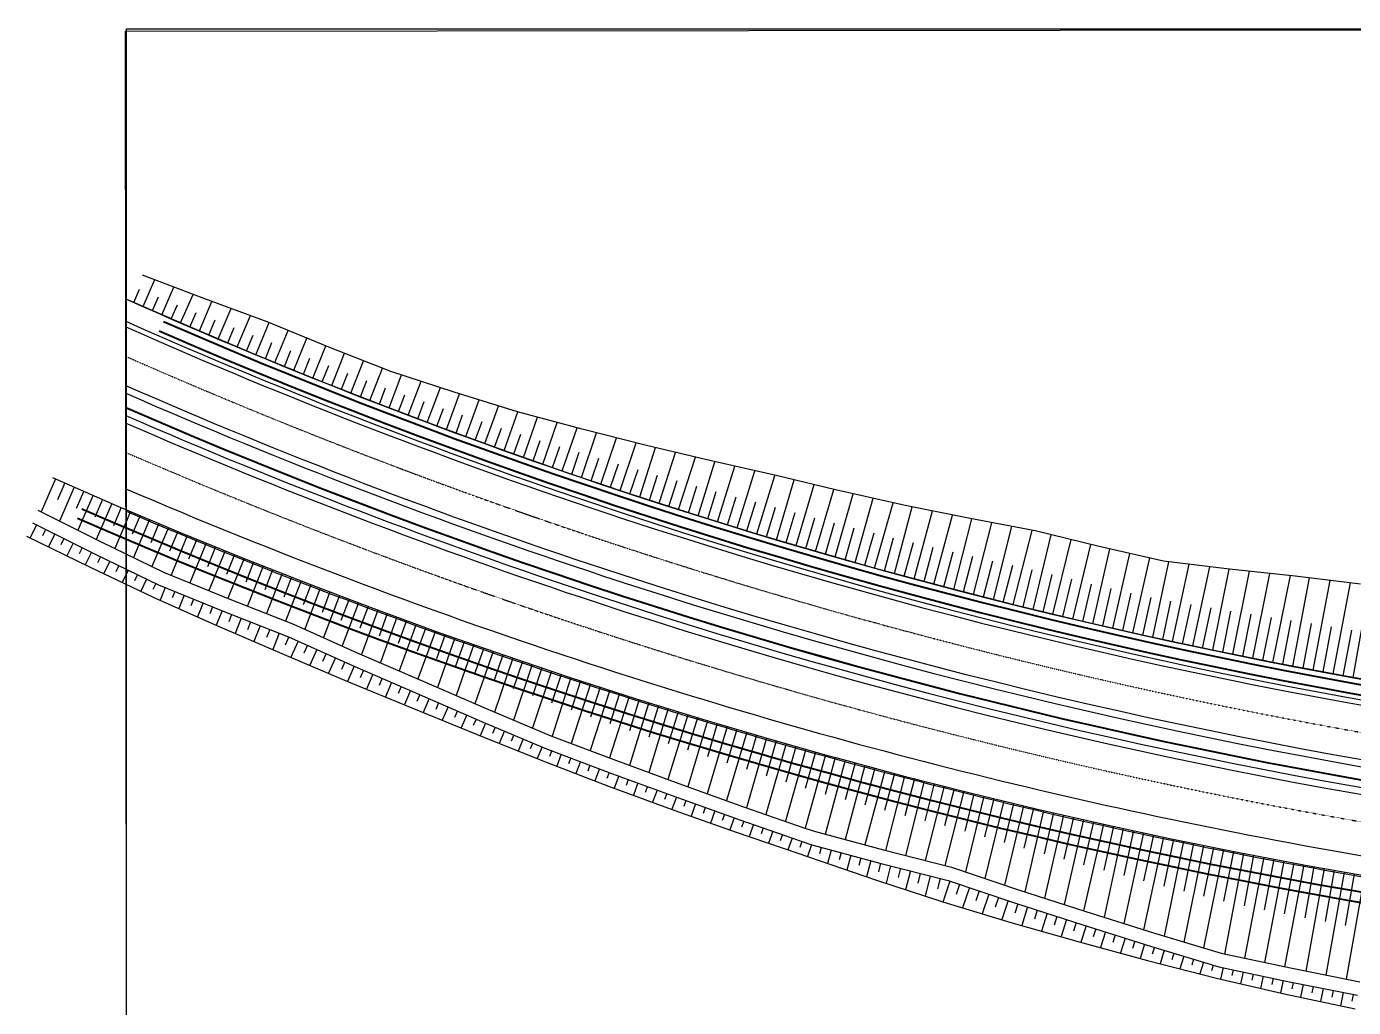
# Model space of a CAD drawing. Header units: millimetres. Extents: x 265754 to 14267433, y -6145605 to 2433772.
# Drawn here: x 6518687 to 6713220, y -690191 to -546410 of the extents above; entities that cross this region are included whole.
import ezdxf

# ---------------------------------------------------------------- set-up
doc = ezdxf.new("R2010")
doc.units = ezdxf.units.MM
doc.linetypes.add('15-15', pattern=[6, 1.5, -3, 1.5])
doc.layers.add('_Defpoints', color=8, linetype='Continuous', plot=False)
for name, color, linetype in [('Основное направление 30.05.Верх покрытия', 7, 'Continuous'), ('Основное направление 30.05.Ось трассы', 7, 'Continuous'), ('Основное направление 30.05.Проектные откосы', 84, 'Continuous'), ('Петля 1 ось справа.Верх покрытия', 7, 'Continuous')]:
    doc.layers.add(name, color=color, linetype=linetype)

# ---------------------------------------------------------------- blocks, each defined once
blk = doc.blocks.new('A$C4D861830')
at = {"layer": 'Основное направление 30.05.Проектные откосы'}
for p, q in [((6236350.12, 5216776.61, 17.33), (6236338.46, 5216769.36, 17.33)), ((6236350.91, 5216775.33, 17.33), (6236345.07, 5216771.8, 17.33)), ((6236351.68, 5216774.05, 17.33), (6236340.08, 5216767.03, 17.33)), ((6236352.46, 5216772.76, 17.33), (6236346.7, 5216769.28, 17.33)), ((6236353.24, 5216771.48, 17.33), (6236341.79, 5216764.56, 17.33)), ((6236354.79, 5216768.91, 17.33), (6236343.51, 5216762.09, 17.33)), ((6236354.01, 5216770.2, 17.33), (6236348.33, 5216766.76, 17.33)), ((6236355.56, 5216767.63, 17.33), (6236349.96, 5216764.24, 17.33)), ((6236356.33, 5216766.34, 17.33), (6236345.14, 5216759.76, 17.33)), ((6236357.09, 5216765.05, 17.33), (6236351.55, 5216761.79, 17.33)), ((6236357.85, 5216763.75, 17.33), (6236346.9, 5216757.32, 17.33)), ((6236359.37, 5216761.17, 17.33), (6236348.66, 5216754.87, 17.33)), ((6236358.61, 5216762.46, 17.33), (6236353.19, 5216759.28, 17.33)), ((6236360.13, 5216759.87, 17.33), (6236354.84, 5216756.76, 17.33)), ((6236360.89, 5216758.58, 17.33), (6236350.42, 5216752.43, 17.33)), ((6236361.64, 5216757.28, 17.33), (6236356.42, 5216754.3, 17.33)), ((6236362.38, 5216755.98, 17.33), (6236352.06, 5216750.09, 17.33)), ((6236363.87, 5216753.37, 17.33), (6236353.79, 5216747.62, 17.33)), ((6236363.12, 5216754.67, 17.33), (6236358.02, 5216751.76, 17.33)), ((6236364.61, 5216752.07, 17.33), (6236359.63, 5216749.23, 17.33)), ((6236365.35, 5216750.77, 17.33), (6236355.52, 5216745.15, 17.33)), ((6236366.09, 5216749.46, 17.33), (6236361.17, 5216746.73, 17.33)), ((6236366.82, 5216748.15, 17.33), (6236356.98, 5216742.69, 17.33)), ((6236368.27, 5216745.52, 17.33), (6236358.43, 5216740.07, 17.33)), ((6236367.55, 5216746.84, 17.33), (6236362.63, 5216744.11, 17.33)), ((6236369, 5216744.21, 17.33), (6236364.08, 5216741.48, 17.33)), ((6236369.73, 5216742.9, 17.33), (6236359.89, 5216737.45, 17.33)), ((6236370.46, 5216741.59, 17.33), (6236365.54, 5216738.86, 17.33)), ((6236371.17, 5216740.27, 17.33), (6236361.26, 5216734.94, 17.33)), ((6236372.59, 5216737.63, 17.33), (6236362.68, 5216732.3, 17.33)), ((6236371.88, 5216738.95, 17.33), (6236366.93, 5216736.28, 17.33)), ((6236373.3, 5216736.31, 17.33), (6236368.35, 5216733.64, 17.33)), ((6236374.01, 5216734.99, 17.33), (6236364.11, 5216729.65, 17.33)), ((6236374.72, 5216733.66, 17.33), (6236369.77, 5216731, 17.33)), ((6236375.43, 5216732.34, 17.33), (6236365.48, 5216727.15, 17.33)), ((6236376.82, 5216729.68, 17.33), (6236367.03, 5216724.57, 17.33)), ((6236376.12, 5216731.01, 17.33), (6236371.19, 5216728.44, 17.33)), ((6236377.51, 5216728.35, 17.33), (6236372.66, 5216725.82, 17.33)), ((6236378.21, 5216727.02, 17.33), (6236368.59, 5216722, 17.33)), ((6236378.9, 5216725.69, 17.33), (6236374.13, 5216723.2, 17.33)), ((6236379.59, 5216724.36, 17.33), (6236370.14, 5216719.43, 17.33)), ((6236380.28, 5216723.03, 17.33), (6236375.56, 5216720.64, 17.33)), ((6236380.95, 5216721.69, 17.33), (6236371.6, 5216716.95, 17.33)), ((6236381.63, 5216720.35, 17.33), (6236376.99, 5216718, 17.33)), ((6236382.31, 5216719.01, 17.33), (6236373.12, 5216714.36, 17.33)), ((6236383.66, 5216716.34, 17.33), (6236374.64, 5216711.77, 17.33)), ((6236382.99, 5216717.67, 17.33), (6236378.43, 5216715.37, 17.33)), ((6236384.34, 5216715, 17.33), (6236379.85, 5216712.76, 17.33)), ((6236385.01, 5216713.65, 17.33), (6236376.06, 5216709.28, 17.33)), ((6236385.66, 5216712.31, 17.33), (6236381.23, 5216710.14, 17.33)), ((6236386.32, 5216710.96, 17.33), (6236377.53, 5216706.66, 17.33)), ((6236387.64, 5216708.26, 17.33), (6236378.99, 5216704.03, 17.33)), ((6236386.98, 5216709.61, 17.33), (6236382.62, 5216707.48, 17.33)), ((6236388.3, 5216706.92, 17.33), (6236384.01, 5216704.82, 17.33)), ((6236388.96, 5216705.57, 17.33), (6236380.4, 5216701.5, 17.33)), ((6236389.6, 5216704.21, 17.33), (6236385.36, 5216702.2, 17.33)), ((6236390.24, 5216702.86, 17.33), (6236381.83, 5216698.86, 17.33)), ((6236390.89, 5216701.5, 17.33), (6236386.72, 5216699.52, 17.33)), ((6236391.53, 5216700.15, 17.33), (6236383.27, 5216696.22, 17.33)), ((6236392.17, 5216698.79, 17.33), (6236388.08, 5216696.85, 17.33)), ((6236392.81, 5216697.43, 17.33), (6236384.65, 5216693.68, 17.33)), ((6236394.07, 5216694.71, 17.33), (6236386.12, 5216691.05, 17.33)), ((6236393.44, 5216696.07, 17.33), (6236389.41, 5216694.22, 17.33)), ((6236394.7, 5216693.35, 17.33), (6236390.77, 5216691.54, 17.33)), ((6236395.32, 5216691.98, 17.33), (6236387.58, 5216688.42, 17.33)), ((6236395.95, 5216690.62, 17.33), (6236392.13, 5216688.86, 17.33)), ((6236396.58, 5216689.26, 17.33), (6236389.04, 5216685.79, 17.33)), ((6236397.19, 5216687.89, 17.33), (6236393.46, 5216686.23, 17.33)), ((6236397.8, 5216686.52, 17.33), (6236390.43, 5216683.24, 17.33)), ((6236398.41, 5216685.15, 17.33), (6236394.78, 5216683.53, 17.33)), ((6236399.02, 5216683.78, 17.33), (6236391.86, 5216680.59, 17.33)), ((6236400.24, 5216681.04, 17.33), (6236393.3, 5216677.95, 17.33)), ((6236399.63, 5216682.41, 17.33), (6236396.11, 5216680.84, 17.33)), ((6236400.85, 5216679.67, 17.33), (6236397.41, 5216678.19, 17.33)), ((6236401.44, 5216678.29, 17.33), (6236394.66, 5216675.37, 17.33)), ((6236402.63, 5216675.54, 17.33), (6236396.06, 5216672.71, 17.33)), ((6236402.04, 5216676.91, 17.33), (6236398.7, 5216675.48, 17.33)), ((6236403.22, 5216674.16, 17.33), (6236399.99, 5216672.77, 17.33)), ((6236403.82, 5216672.78, 17.33), (6236397.46, 5216670.05, 17.33)), ((6236404.41, 5216671.4, 17.33), (6236401.28, 5216670.06, 17.33)), ((6236404.99, 5216670.02, 17.33), (6236398.81, 5216667.45, 17.33)), ((6236406.14, 5216667.25, 17.33), (6236400.18, 5216664.77, 17.33)), ((6236405.57, 5216668.63, 17.33), (6236402.53, 5216667.37, 17.33)), ((6236406.72, 5216665.86, 17.33), (6236403.79, 5216664.65, 17.33)), ((6236407.29, 5216664.48, 17.33), (6236401.54, 5216662.09, 17.33)), ((6236408.45, 5216661.71, 17.33), (6236402.9, 5216659.41, 17.33)), ((6236407.87, 5216663.09, 17.33), (6236405.05, 5216661.92, 17.33)), ((6236409, 5216660.32, 17.33), (6236406.25, 5216659.21, 17.33)), ((6236409.56, 5216658.92, 17.33), (6236404.12, 5216656.74, 17.33)), ((6236410.12, 5216657.53, 17.33), (6236407.43, 5216656.45, 17.33)), ((6236410.68, 5216656.14, 17.33), (6236405.36, 5216654.01, 17.33)), ((6236411.24, 5216654.75, 17.33), (6236408.61, 5216653.69, 17.33)), ((6236411.8, 5216653.36, 17.33), (6236406.61, 5216651.28, 17.33)), ((6236412.35, 5216651.96, 17.33), (6236409.77, 5216650.96, 17.33)), ((6236412.89, 5216650.56, 17.33), (6236407.8, 5216648.6, 17.33)), ((6236413.43, 5216649.16, 17.33), (6236410.92, 5216648.19, 17.33)), ((6236413.97, 5216647.76, 17.33), (6236409.01, 5216645.85, 17.33)), ((6236414.51, 5216646.36, 17.33), (6236412.06, 5216645.42, 17.33)), ((6236415.05, 5216644.96, 17.33), (6236410.22, 5216643.1, 17.33)), ((6236416.12, 5216642.16, 17.33), (6236411.34, 5216640.38, 17.33)), ((6236415.59, 5216643.57, 17.33), (6236413.21, 5216642.64, 17.33)), ((6236416.64, 5216640.75, 17.33), (6236414.25, 5216639.86, 17.33)), ((6236417.16, 5216639.35, 17.33), (6236412.38, 5216637.57, 17.33)), ((6236418.21, 5216636.54, 17.33), (6236413.43, 5216634.76, 17.33)), ((6236417.68, 5216637.94, 17.33), (6236415.3, 5216637.05, 17.33)), ((6236418.73, 5216635.13, 17.33), (6236416.34, 5216634.24, 17.33)), ((6236419.25, 5216633.72, 17.33), (6236414.45, 5216632, 17.33)), ((6236419.75, 5216632.31, 17.33), (6236417.35, 5216631.45, 17.33)), ((6236420.26, 5216630.9, 17.33), (6236415.46, 5216629.18, 17.33)), ((6236420.77, 5216629.49, 17.33), (6236418.36, 5216628.63, 17.33)), ((6236421.27, 5216628.07, 17.33), (6236416.47, 5216626.36, 17.33)), ((6236421.78, 5216626.66, 17.33), (6236419.38, 5216625.8, 17.33)), ((6236422.28, 5216625.25, 17.33), (6236417.48, 5216623.53, 17.33)), ((6236422.77, 5216623.83, 17.33), (6236420.39, 5216623.01, 17.33)), ((6236423.26, 5216622.41, 17.33), (6236418.55, 5216620.8, 17.33)), ((6236423.75, 5216621, 17.33), (6236421.43, 5216620.2, 17.33)), ((6236424.24, 5216619.58, 17.33), (6236419.66, 5216618, 17.33)), ((6236425.21, 5216616.74, 17.33), (6236420.77, 5216615.21, 17.33)), ((6236424.73, 5216618.16, 17.33), (6236422.47, 5216617.38, 17.33)), ((6236425.7, 5216615.32, 17.33), (6236423.5, 5216614.59, 17.33)), ((6236426.17, 5216613.9, 17.33), (6236421.83, 5216612.47, 17.33)), ((6236427.11, 5216611.05, 17.33), (6236422.9, 5216609.66, 17.33)), ((6236426.64, 5216612.47, 17.33), (6236424.5, 5216611.77, 17.33)), ((6236427.58, 5216609.62, 17.33), (6236425.51, 5216608.94, 17.33)), ((6236428.05, 5216608.2, 17.33), (6236423.97, 5216606.85, 17.33)), ((6236428.52, 5216606.77, 17.33), (6236426.51, 5216606.11, 17.33))]:
    blk.add_line(p, q, dxfattribs=at)
at = {"layer": 'Основное направление 30.05.Проектные откосы', "linetype": 'Continuous', "flags": 128}
for points in [[(6236345.67, 5216783.75), (6236350.86, 5216775.41), (6236355.94, 5216767.01), (6236360.91, 5216758.55), (6236365.78, 5216750.02), (6236370.54, 5216741.43), (6236375.19, 5216732.79), (6236379.74, 5216724.09), (6236384.18, 5216715.33), (6236384.88, 5216713.92), (6236388.84, 5216705.8), (6236392.72, 5216697.65), (6236396.82, 5216688.73), (6236400.81, 5216679.76), (6236404.69, 5216670.74), (6236408.46, 5216661.67), (6236412.11, 5216652.56), (6236415.65, 5216643.4), (6236419.08, 5216634.2), (6236422.39, 5216624.96), (6236425.58, 5216615.67), (6236428.66, 5216606.35)], [(6236339.22, 5216768.28), (6236344.73, 5216760.33), (6236350.4, 5216752.46), (6236355.98, 5216744.5), (6236360.67, 5216736.04), (6236365.26, 5216727.52), (6236370.27, 5216719.21), (6236375.18, 5216710.84), (6236375.95, 5216709.49), (6236380.3, 5216701.69), (6236384.56, 5216693.83), (6236389.31, 5216685.32), (6236393.94, 5216676.75), (6236398.48, 5216668.11), (6236402.91, 5216659.4), (6236406.95, 5216650.53), (6236410.89, 5216641.59), (6236414.29, 5216632.45), (6236417.58, 5216623.27), (6236421.17, 5216614.19), (6236424.66, 5216605.06)]]:
    blk.add_lwpolyline(points, dxfattribs=at)
blk = doc.blocks.new('A$C571B1D46')
at = {"layer": 'Основное направление 30.05.Проектные откосы'}
for p, q in [((6236370.64, 5216797.19, 9.32), (6236383.73, 5216805.32, 9.32)), ((6236372.23, 5216794.64, 9.32), (6236385.26, 5216802.74, 9.32)), ((6236371.44, 5216795.91, 9.32), (6236377.96, 5216799.97, 9.32)), ((6236373.81, 5216792.09, 9.32), (6236386.78, 5216800.16, 9.32)), ((6236373.02, 5216793.37, 9.32), (6236379.52, 5216797.41, 9.32)), ((6236375.39, 5216789.54, 9.32), (6236388.4, 5216797.41, 9.32)), ((6236374.6, 5216790.82, 9.32), (6236381.08, 5216794.84, 9.32)), ((6236376.94, 5216786.97, 9.32), (6236389.9, 5216794.8, 9.32)), ((6236376.16, 5216788.25, 9.32), (6236382.66, 5216792.18, 9.32)), ((6236378.49, 5216784.4, 9.32), (6236391.39, 5216792.2, 9.32)), ((6236377.72, 5216785.69, 9.32), (6236384.18, 5216789.6, 9.32)), ((6236380.04, 5216781.84, 9.32), (6236392.89, 5216789.6, 9.32)), ((6236379.27, 5216783.12, 9.32), (6236385.7, 5216787.01, 9.32)), ((6236381.57, 5216779.25, 9.32), (6236394.28, 5216786.72, 9.32)), ((6236380.81, 5216780.55, 9.32), (6236387.23, 5216784.32, 9.32)), ((6236383.09, 5216776.67, 9.32), (6236395.56, 5216783.99, 9.32)), ((6236382.33, 5216777.96, 9.32), (6236388.62, 5216781.66, 9.32)), ((6236384.61, 5216774.08, 9.32), (6236396.83, 5216781.26, 9.32)), ((6236383.85, 5216775.37, 9.32), (6236390.02, 5216779, 9.32)), ((6236386.11, 5216771.48, 9.32), (6236398.17, 5216778.37, 9.32)), ((6236385.37, 5216772.79, 9.32), (6236391.42, 5216776.34, 9.32)), ((6236387.6, 5216768.88, 9.32), (6236399.41, 5216775.62, 9.32)), ((6236386.86, 5216770.18, 9.32), (6236392.82, 5216773.59, 9.32)), ((6236389.09, 5216766.27, 9.32), (6236400.65, 5216772.88, 9.32)), ((6236388.34, 5216767.58, 9.32), (6236394.19, 5216770.91, 9.32)), ((6236390.57, 5216763.67, 9.32), (6236401.96, 5216769.98, 9.32)), ((6236389.83, 5216764.97, 9.32), (6236395.55, 5216768.24, 9.32)), ((6236392.03, 5216761.04, 9.32), (6236403.18, 5216767.23, 9.32)), ((6236391.3, 5216762.35, 9.32), (6236396.94, 5216765.48, 9.32)), ((6236392.75, 5216759.73, 9.32), (6236398.28, 5216762.79, 9.32)), ((6236393.48, 5216758.42, 9.32), (6236404.41, 5216764.48, 9.32)), ((6236394.94, 5216755.8, 9.32), (6236405.64, 5216761.73, 9.32)), ((6236394.21, 5216757.11, 9.32), (6236399.62, 5216760.11, 9.32)), ((6236396.37, 5216753.16, 9.32), (6236406.9, 5216758.83, 9.32)), ((6236395.66, 5216754.48, 9.32), (6236400.98, 5216757.35, 9.32)), ((6236397.79, 5216750.52, 9.32), (6236408.09, 5216756.06, 9.32)), ((6236397.08, 5216751.84, 9.32), (6236402.29, 5216754.64, 9.32)), ((6236399.21, 5216747.88, 9.32), (6236409.28, 5216753.3, 9.32)), ((6236398.5, 5216749.2, 9.32), (6236403.59, 5216751.94, 9.32)), ((6236399.92, 5216746.56, 9.32), (6236404.9, 5216749.23, 9.32)), ((6236400.62, 5216745.23, 9.32), (6236410.6, 5216750.44, 9.32)), ((6236402.01, 5216742.57, 9.32), (6236411.98, 5216747.78, 9.32)), ((6236401.32, 5216743.9, 9.32), (6236406.3, 5216746.5, 9.32)), ((6236403.4, 5216739.91, 9.32), (6236413.37, 5216745.12, 9.32)), ((6236402.71, 5216741.24, 9.32), (6236407.69, 5216743.84, 9.32)), ((6236404.1, 5216738.58, 9.32), (6236409.08, 5216741.19, 9.32)), ((6236404.79, 5216737.25, 9.32), (6236414.76, 5216742.46, 9.32)), ((6236406.15, 5216734.58, 9.32), (6236416.18, 5216739.66, 9.32)), ((6236405.47, 5216735.91, 9.32), (6236410.49, 5216738.46, 9.32)), ((6236406.83, 5216733.24, 9.32), (6236411.84, 5216735.78, 9.32)), ((6236407.5, 5216731.9, 9.32), (6236417.54, 5216736.98, 9.32)), ((6236408.86, 5216729.22, 9.32), (6236418.9, 5216734.31, 9.32)), ((6236408.18, 5216730.56, 9.32), (6236413.2, 5216733.1, 9.32)), ((6236410.2, 5216726.54, 9.32), (6236420.19, 5216731.51, 9.32)), ((6236409.54, 5216727.89, 9.32), (6236414.57, 5216730.39, 9.32)), ((6236410.86, 5216725.2, 9.32), (6236415.83, 5216727.63, 9.32)), ((6236411.52, 5216723.85, 9.32), (6236421.38, 5216728.67, 9.32)), ((6236412.84, 5216721.15, 9.32), (6236422.55, 5216725.9, 9.32)), ((6236412.18, 5216722.5, 9.32), (6236417.07, 5216724.89, 9.32)), ((6236413.5, 5216719.81, 9.32), (6236418.31, 5216722.16, 9.32)), ((6236414.16, 5216718.46, 9.32), (6236423.71, 5216723.13, 9.32)), ((6236415.45, 5216715.75, 9.32), (6236424.89, 5216720.23, 9.32)), ((6236414.81, 5216717.1, 9.32), (6236419.56, 5216719.36, 9.32)), ((6236416.09, 5216714.39, 9.32), (6236420.77, 5216716.62, 9.32)), ((6236416.74, 5216713.04, 9.32), (6236426.02, 5216717.45, 9.32)), ((6236418.02, 5216710.33, 9.32), (6236427.14, 5216714.66, 9.32)), ((6236417.38, 5216711.68, 9.32), (6236421.98, 5216713.87, 9.32)), ((6236418.66, 5216708.97, 9.32), (6236423.2, 5216711.06, 9.32)), ((6236419.28, 5216707.61, 9.32), (6236428.31, 5216711.76, 9.32)), ((6236419.91, 5216706.25, 9.32), (6236424.39, 5216708.31, 9.32)), ((6236420.54, 5216704.88, 9.32), (6236429.42, 5216708.97, 9.32)), ((6236421.79, 5216702.16, 9.32), (6236430.54, 5216706.18, 9.32)), ((6236421.17, 5216703.52, 9.32), (6236425.57, 5216705.55, 9.32)), ((6236422.42, 5216700.79, 9.32), (6236426.76, 5216702.79, 9.32)), ((6236423.03, 5216699.43, 9.32), (6236431.68, 5216703.28, 9.32)), ((6236424.25, 5216696.69, 9.32), (6236432.76, 5216700.47, 9.32)), ((6236423.64, 5216698.06, 9.32), (6236427.93, 5216699.97, 9.32)), ((6236424.86, 5216695.32, 9.32), (6236429.08, 5216697.19, 9.32)), ((6236425.47, 5216693.95, 9.32), (6236433.84, 5216697.67, 9.32)), ((6236426.69, 5216691.2, 9.32), (6236434.92, 5216694.87, 9.32)), ((6236426.08, 5216692.57, 9.32), (6236430.23, 5216694.42, 9.32)), ((6236427.29, 5216689.83, 9.32), (6236431.37, 5216691.58, 9.32)), ((6236427.88, 5216688.45, 9.32), (6236435.95, 5216691.92, 9.32)), ((6236428.47, 5216687.07, 9.32), (6236432.46, 5216688.79, 9.32)), ((6236429.07, 5216685.69, 9.32), (6236436.94, 5216689.08, 9.32)), ((6236429.66, 5216684.32, 9.32), (6236433.54, 5216685.99, 9.32)), ((6236430.25, 5216682.94, 9.32), (6236437.92, 5216686.24, 9.32)), ((6236430.84, 5216681.56, 9.32), (6236434.64, 5216683.14, 9.32)), ((6236431.42, 5216680.17, 9.32), (6236438.92, 5216683.29, 9.32)), ((6236431.99, 5216678.79, 9.32), (6236435.69, 5216680.33, 9.32)), ((6236432.57, 5216677.4, 9.32), (6236439.87, 5216680.43, 9.32)), ((6236433.15, 5216676.02, 9.32), (6236436.74, 5216677.51, 9.32)), ((6236433.72, 5216674.63, 9.32), (6236440.82, 5216677.58, 9.32)), ((6236434.3, 5216673.25, 9.32), (6236437.79, 5216674.7, 9.32)), ((6236434.87, 5216671.86, 9.32), (6236441.79, 5216674.64, 9.32)), ((6236435.42, 5216670.47, 9.32), (6236438.85, 5216671.84, 9.32)), ((6236435.98, 5216669.08, 9.32), (6236442.75, 5216671.79, 9.32)), ((6236436.54, 5216667.68, 9.32), (6236439.88, 5216669.02, 9.32)), ((6236437.1, 5216666.29, 9.32), (6236443.7, 5216668.94, 9.32)), ((6236437.66, 5216664.9, 9.32), (6236440.92, 5216666.21, 9.32)), ((6236438.21, 5216663.51, 9.32), (6236444.66, 5216666.09, 9.32)), ((6236438.76, 5216662.11, 9.32), (6236441.96, 5216663.34, 9.32)), ((6236439.3, 5216660.71, 9.32), (6236445.61, 5216663.15, 9.32)), ((6236439.84, 5216659.31, 9.32), (6236442.96, 5216660.51, 9.32)), ((6236440.38, 5216657.91, 9.32), (6236446.52, 5216660.29, 9.32)), ((6236440.93, 5216656.51, 9.32), (6236443.95, 5216657.68, 9.32)), ((6236441.47, 5216655.11, 9.32), (6236447.44, 5216657.42, 9.32)), ((6236442.01, 5216653.71, 9.32), (6236444.95, 5216654.85, 9.32)), ((6236442.53, 5216652.31, 9.32), (6236448.44, 5216654.51, 9.32)), ((6236443.06, 5216650.9, 9.32), (6236446.01, 5216652, 9.32)), ((6236443.58, 5216649.5, 9.32), (6236449.48, 5216651.7, 9.32)), ((6236444.1, 5216648.09, 9.32), (6236447.06, 5216649.19, 9.32)), ((6236444.63, 5216646.69, 9.32), (6236450.53, 5216648.88, 9.32)), ((6236445.15, 5216645.28, 9.32), (6236448.1, 5216646.38, 9.32)), ((6236445.67, 5216643.88, 9.32), (6236451.6, 5216646, 9.32)), ((6236446.18, 5216642.46, 9.32), (6236449.14, 5216643.52, 9.32)), ((6236446.68, 5216641.05, 9.32), (6236452.61, 5216643.17, 9.32)), ((6236447.19, 5216639.64, 9.32), (6236450.15, 5216640.7, 9.32)), ((6236447.69, 5216638.23, 9.32), (6236453.63, 5216640.35, 9.32)), ((6236448.2, 5216636.81, 9.32), (6236451.17, 5216637.88, 9.32)), ((6236448.71, 5216635.4, 9.32), (6236454.64, 5216637.53, 9.32)), ((6236449.21, 5216633.99, 9.32), (6236452.18, 5216635.01, 9.32)), ((6236449.69, 5216632.57, 9.32), (6236455.56, 5216634.59, 9.32)), ((6236450.18, 5216631.15, 9.32), (6236453.08, 5216632.15, 9.32)), ((6236450.67, 5216629.73, 9.32), (6236456.39, 5216631.7, 9.32)), ((6236451.16, 5216628.31, 9.32), (6236453.98, 5216629.29, 9.32)), ((6236451.65, 5216626.9, 9.32), (6236457.22, 5216628.81, 9.32)), ((6236452.13, 5216625.48, 9.32), (6236454.89, 5216626.42, 9.32)), ((6236452.61, 5216624.06, 9.32), (6236458.06, 5216625.85, 9.32)), ((6236453.08, 5216622.63, 9.32), (6236455.77, 5216623.52, 9.32)), ((6236453.55, 5216621.21, 9.32), (6236458.86, 5216622.96, 9.32)), ((6236454.02, 5216619.78, 9.32), (6236456.64, 5216620.65, 9.32)), ((6236454.49, 5216618.36, 9.32), (6236459.65, 5216620.06, 9.32)), ((6236454.96, 5216616.93, 9.32), (6236457.51, 5216617.77, 9.32)), ((6236455.43, 5216615.51, 9.32), (6236460.45, 5216617.16, 9.32))]:
    blk.add_line(p, q, dxfattribs=at)
at = {"layer": 'Основное направление 30.05.Проектные откосы', "linetype": 'Continuous', "flags": 128}
for points in [[(6236460.58, 5216616.66), (6236457.87, 5216626.55), (6236455.03, 5216636.41), (6236451.58, 5216646.06), (6236448, 5216655.67), (6236444.87, 5216665.45), (6236441.61, 5216675.2), (6236438.36, 5216684.97), (6236434.98, 5216694.71), (6236431.28, 5216704.32), (6236427.45, 5216713.89), (6236423.89, 5216722.69), (6236420.22, 5216731.45), (6236419.57, 5216732.97), (6236414.91, 5216742.17), (6236410.14, 5216751.32), (6236406.04, 5216760.83), (6236401.82, 5216770.3), (6236397.54, 5216779.76), (6236393.13, 5216789.18), (6236387.96, 5216798.16), (6236382.68, 5216807.08)], [(6236455.59, 5216615.05), (6236452.4, 5216624.71), (6236449.09, 5216634.33), (6236445.66, 5216643.9), (6236442.11, 5216653.44), (6236438.45, 5216662.92), (6236434.66, 5216672.37), (6236430.76, 5216681.76), (6236426.74, 5216691.1), (6236422.6, 5216700.4), (6236418.35, 5216709.64), (6236414.34, 5216718.09), (6236410.23, 5216726.49), (6236409.5, 5216727.95), (6236404.91, 5216737.03), (6236400.2, 5216746.05), (6236395.38, 5216755), (6236390.44, 5216763.9), (6236385.4, 5216772.73), (6236380.25, 5216781.5), (6236374.98, 5216790.21), (6236369.61, 5216798.84)]]:
    blk.add_lwpolyline(points, dxfattribs=at)
blk = doc.blocks.new('A$C0D8013FD')
at = {"layer": 'Основное направление 30.05.Проектные откосы'}
for p, q in [((6236384.69, 5216807.61, 5.78), (6236385.57, 5216808.13, 5.78)), ((6236385.46, 5216806.32, 5.78), (6236387.19, 5216807.34, 5.78)), ((6236386.22, 5216805.03, 5.78), (6236387.08, 5216805.53, 5.78)), ((6236386.99, 5216803.74, 5.78), (6236388.68, 5216804.74, 5.78)), ((6236387.75, 5216802.45, 5.78), (6236388.59, 5216802.94, 5.78)), ((6236388.52, 5216801.16, 5.78), (6236390.17, 5216802.13, 5.78)), ((6236389.28, 5216799.87, 5.78), (6236390.1, 5216800.35, 5.78)), ((6236390.04, 5216798.57, 5.78), (6236391.66, 5216799.51, 5.78)), ((6236390.78, 5216797.27, 5.78), (6236391.59, 5216797.73, 5.78)), ((6236391.53, 5216795.97, 5.78), (6236393.12, 5216796.88, 5.78)), ((6236392.28, 5216794.67, 5.78), (6236393.06, 5216795.12, 5.78)), ((6236393.03, 5216793.37, 5.78), (6236394.58, 5216794.26, 5.78)), ((6236393.78, 5216792.07, 5.78), (6236394.54, 5216792.51, 5.78)), ((6236394.52, 5216790.77, 5.78), (6236396.03, 5216791.64, 5.78)), ((6236395.21, 5216789.44, 5.78), (6236396.01, 5216789.81, 5.78)), ((6236395.84, 5216788.08, 5.78), (6236397.49, 5216788.85, 5.78)), ((6236396.48, 5216786.72, 5.78), (6236397.33, 5216787.12, 5.78)), ((6236397.12, 5216785.36, 5.78), (6236398.87, 5216786.18, 5.78)), ((6236397.75, 5216784, 5.78), (6236398.66, 5216784.43, 5.78)), ((6236398.39, 5216782.64, 5.78), (6236400.25, 5216783.52, 5.78)), ((6236399.02, 5216781.28, 5.78), (6236399.98, 5216781.73, 5.78)), ((6236399.65, 5216779.92, 5.78), (6236401.63, 5216780.82, 5.78)), ((6236400.27, 5216778.55, 5.78), (6236401.28, 5216779.01, 5.78)), ((6236400.89, 5216777.19, 5.78), (6236402.97, 5216778.13, 5.78)), ((6236401.5, 5216775.82, 5.78), (6236402.57, 5216776.31, 5.78)), ((6236402.12, 5216774.45, 5.78), (6236404.32, 5216775.45, 5.78)), ((6236402.74, 5216773.09, 5.78), (6236403.87, 5216773.6, 5.78)), ((6236403.36, 5216771.72, 5.78), (6236405.66, 5216772.76, 5.78)), ((6236403.97, 5216770.35, 5.78), (6236405.15, 5216770.88, 5.78)), ((6236404.58, 5216768.98, 5.78), (6236406.99, 5216770.05, 5.78)), ((6236405.19, 5216767.61, 5.78), (6236406.42, 5216768.16, 5.78)), ((6236405.81, 5216766.24, 5.78), (6236408.3, 5216767.36, 5.78)), ((6236406.42, 5216764.87, 5.78), (6236407.69, 5216765.44, 5.78)), ((6236407.03, 5216763.5, 5.78), (6236409.62, 5216764.66, 5.78)), ((6236407.64, 5216762.13, 5.78), (6236408.96, 5216762.72, 5.78)), ((6236408.24, 5216760.76, 5.78), (6236410.93, 5216761.92, 5.78)), ((6236408.83, 5216759.38, 5.78), (6236410.2, 5216759.97, 5.78)), ((6236409.42, 5216758, 5.78), (6236412.21, 5216759.2, 5.78)), ((6236410.02, 5216756.63, 5.78), (6236411.44, 5216757.24, 5.78)), ((6236410.61, 5216755.25, 5.78), (6236413.49, 5216756.49, 5.78)), ((6236411.21, 5216753.87, 5.78), (6236412.67, 5216754.5, 5.78)), ((6236411.8, 5216752.49, 5.78), (6236414.77, 5216753.78, 5.78)), ((6236412.48, 5216751.16, 5.78), (6236413.88, 5216751.89, 5.78)), ((6236413.17, 5216749.83, 5.78), (6236415.88, 5216751.24, 5.78)), ((6236413.87, 5216748.5, 5.78), (6236415.18, 5216749.18, 5.78)), ((6236414.56, 5216747.17, 5.78), (6236417.09, 5216748.49, 5.78)), ((6236415.25, 5216745.84, 5.78), (6236416.47, 5216746.47, 5.78)), ((6236415.95, 5216744.51, 5.78), (6236418.3, 5216745.73, 5.78)), ((6236416.64, 5216743.18, 5.78), (6236417.77, 5216743.77, 5.78)), ((6236417.32, 5216741.84, 5.78), (6236419.5, 5216742.94, 5.78)), ((6236418, 5216740.5, 5.78), (6236419.04, 5216741.03, 5.78)), ((6236418.68, 5216739.16, 5.78), (6236420.67, 5216740.17, 5.78)), ((6236419.35, 5216737.83, 5.78), (6236420.31, 5216738.31, 5.78)), ((6236420.03, 5216736.49, 5.78), (6236421.85, 5216737.41, 5.78)), ((6236420.71, 5216735.15, 5.78), (6236421.57, 5216735.59, 5.78)), ((6236421.38, 5216733.81, 5.78), (6236423.07, 5216734.53, 5.78)), ((6236421.97, 5216732.43, 5.78), (6236422.82, 5216732.79, 5.78)), ((6236422.55, 5216731.05, 5.78), (6236424.25, 5216731.76, 5.78)), ((6236423.13, 5216729.66, 5.78), (6236423.99, 5216730.02, 5.78)), ((6236423.71, 5216728.28, 5.78), (6236425.42, 5216729, 5.78)), ((6236424.29, 5216726.9, 5.78), (6236425.15, 5216727.26, 5.78)), ((6236424.87, 5216725.51, 5.78), (6236426.59, 5216726.23, 5.78)), ((6236425.45, 5216724.13, 5.78), (6236426.32, 5216724.49, 5.78)), ((6236426.02, 5216722.74, 5.78), (6236427.76, 5216723.45, 5.78)), ((6236426.59, 5216721.35, 5.78), (6236427.46, 5216721.71, 5.78)), ((6236427.15, 5216719.96, 5.78), (6236428.9, 5216720.67, 5.78)), ((6236427.71, 5216718.57, 5.78), (6236428.59, 5216718.93, 5.78)), ((6236428.28, 5216717.18, 5.78), (6236430.04, 5216717.9, 5.78)), ((6236428.84, 5216715.79, 5.78), (6236429.73, 5216716.15, 5.78)), ((6236429.4, 5216714.4, 5.78), (6236431.18, 5216715.11, 5.78)), ((6236429.96, 5216713.01, 5.78), (6236430.85, 5216713.36, 5.78)), ((6236430.52, 5216711.62, 5.78), (6236432.29, 5216712.32, 5.78)), ((6236431.07, 5216710.22, 5.78), (6236431.96, 5216710.58, 5.78)), ((6236431.63, 5216708.83, 5.78), (6236433.39, 5216709.54, 5.78)), ((6236432.19, 5216707.44, 5.78), (6236433.07, 5216707.79, 5.78)), ((6236432.74, 5216706.04, 5.78), (6236434.5, 5216706.75, 5.78)), ((6236433.3, 5216704.65, 5.78), (6236434.18, 5216704.99, 5.78)), ((6236433.83, 5216703.25, 5.78), (6236435.59, 5216703.93, 5.78)), ((6236434.37, 5216701.85, 5.78), (6236435.25, 5216702.19, 5.78)), ((6236434.91, 5216700.45, 5.78), (6236436.66, 5216701.12, 5.78)), ((6236435.45, 5216699.05, 5.78), (6236436.33, 5216699.39, 5.78)), ((6236435.99, 5216697.65, 5.78), (6236437.73, 5216698.32, 5.78)), ((6236436.53, 5216696.25, 5.78), (6236437.4, 5216696.59, 5.78)), ((6236437.05, 5216694.84, 5.78), (6236438.82, 5216695.46, 5.78)), ((6236437.54, 5216693.43, 5.78), (6236438.44, 5216693.74, 5.78)), ((6236438.03, 5216692.01, 5.78), (6236439.85, 5216692.64, 5.78)), ((6236438.52, 5216690.59, 5.78), (6236439.45, 5216690.91, 5.78)), ((6236439.01, 5216689.17, 5.78), (6236440.89, 5216689.82, 5.78)), ((6236439.51, 5216687.76, 5.78), (6236440.45, 5216688.09, 5.78)), ((6236440, 5216686.34, 5.78), (6236441.92, 5216687.01, 5.78)), ((6236440.48, 5216684.92, 5.78), (6236441.46, 5216685.24, 5.78)), ((6236440.95, 5216683.5, 5.78), (6236442.93, 5216684.15, 5.78)), ((6236441.42, 5216682.07, 5.78), (6236442.43, 5216682.41, 5.78)), ((6236441.9, 5216680.65, 5.78), (6236443.93, 5216681.33, 5.78)), ((6236442.37, 5216679.23, 5.78), (6236443.4, 5216679.57, 5.78)), ((6236442.84, 5216677.8, 5.78), (6236444.93, 5216678.5, 5.78)), ((6236443.32, 5216676.38, 5.78), (6236444.37, 5216676.73, 5.78)), ((6236443.79, 5216674.96, 5.78), (6236445.93, 5216675.67, 5.78)), ((6236444.27, 5216673.53, 5.78), (6236445.35, 5216673.9, 5.78)), ((6236444.75, 5216672.11, 5.78), (6236446.94, 5216672.85, 5.78)), ((6236445.22, 5216670.69, 5.78), (6236446.33, 5216671.06, 5.78)), ((6236445.7, 5216669.27, 5.78), (6236447.94, 5216670.02, 5.78)), ((6236446.17, 5216667.84, 5.78), (6236447.31, 5216668.22, 5.78)), ((6236446.65, 5216666.42, 5.78), (6236448.95, 5216667.19, 5.78)), ((6236447.11, 5216664.99, 5.78), (6236448.28, 5216665.37, 5.78)), ((6236447.57, 5216663.57, 5.78), (6236449.93, 5216664.32, 5.78)), ((6236448.03, 5216662.14, 5.78), (6236449.22, 5216662.52, 5.78)), ((6236448.49, 5216660.71, 5.78), (6236450.9, 5216661.49, 5.78)), ((6236448.94, 5216659.28, 5.78), (6236450.17, 5216659.67, 5.78)), ((6236449.4, 5216657.85, 5.78), (6236451.88, 5216658.65, 5.78)), ((6236449.86, 5216656.42, 5.78), (6236451.11, 5216656.83, 5.78)), ((6236450.38, 5216655.02, 5.78), (6236452.8, 5216655.92, 5.78)), ((6236450.9, 5216653.61, 5.78), (6236452.09, 5216654.05, 5.78)), ((6236451.43, 5216652.21, 5.78), (6236453.76, 5216653.07, 5.78)), ((6236451.95, 5216650.8, 5.78), (6236453.09, 5216651.23, 5.78)), ((6236452.47, 5216649.39, 5.78), (6236454.71, 5216650.23, 5.78)), ((6236453, 5216647.99, 5.78), (6236454.09, 5216648.4, 5.78)), ((6236453.52, 5216646.58, 5.78), (6236455.67, 5216647.35, 5.78)), ((6236454.02, 5216645.17, 5.78), (6236455.08, 5216645.55, 5.78)), ((6236454.53, 5216643.76, 5.78), (6236456.59, 5216644.5, 5.78)), ((6236455.04, 5216642.35, 5.78), (6236456.04, 5216642.71, 5.78)), ((6236455.54, 5216640.93, 5.78), (6236457.51, 5216641.64, 5.78)), ((6236456.05, 5216639.52, 5.78), (6236457.01, 5216639.87, 5.78)), ((6236456.55, 5216638.11, 5.78), (6236458.43, 5216638.78, 5.78)), ((6236457.03, 5216636.69, 5.78), (6236457.98, 5216636.96, 5.78)), ((6236457.45, 5216635.25, 5.78), (6236459.35, 5216635.79, 5.78)), ((6236457.86, 5216633.81, 5.78), (6236458.82, 5216634.08, 5.78)), ((6236458.28, 5216632.36, 5.78), (6236460.2, 5216632.92, 5.78)), ((6236458.69, 5216630.92, 5.78), (6236459.66, 5216631.2, 5.78)), ((6236459.11, 5216629.48, 5.78), (6236461.05, 5216630.04, 5.78)), ((6236459.52, 5216628.04, 5.78), (6236460.5, 5216628.32, 5.78)), ((6236459.93, 5216626.6, 5.78), (6236461.9, 5216627.14, 5.78)), ((6236460.33, 5216625.15, 5.78), (6236461.32, 5216625.42, 5.78)), ((6236460.72, 5216623.7, 5.78), (6236462.72, 5216624.25, 5.78)), ((6236461.12, 5216622.26, 5.78), (6236462.12, 5216622.53, 5.78)), ((6236461.52, 5216620.81, 5.78), (6236463.54, 5216621.36, 5.78)), ((6236461.91, 5216619.36, 5.78), (6236462.93, 5216619.64, 5.78)), ((6236462.31, 5216617.92, 5.78), (6236464.35, 5216618.48, 5.78))]:
    blk.add_line(p, q, dxfattribs=at)
at = {"layer": 'Основное направление 30.05.Проектные откосы', "linetype": 'Continuous', "flags": 128}
for points in [[(6236464.51, 5216617.93), (6236461.7, 5216627.84), (6236458.77, 5216637.73), (6236455.61, 5216647.54), (6236452.33, 5216657.31), (6236448.99, 5216667.08), (6236445.53, 5216676.8), (6236442.09, 5216686.55), (6236438.52, 5216696.26), (6236434.83, 5216705.93), (6236431, 5216715.56), (6236427.38, 5216724.37), (6236423.66, 5216733.15), (6236423, 5216734.68), (6236418.95, 5216744.25), (6236414.77, 5216753.77), (6236410.34, 5216763.18), (6236405.78, 5216772.53), (6236401.12, 5216781.84), (6236396.34, 5216791.09), (6236391.28, 5216800.2), (6236386.1, 5216809.24)], [(6236462.49, 5216617.28), (6236459.77, 5216627.19), (6236456.92, 5216637.08), (6236453.46, 5216646.75), (6236449.87, 5216656.38), (6236446.73, 5216666.19), (6236443.46, 5216675.96), (6236440.2, 5216685.75), (6236436.82, 5216695.51), (6236433.1, 5216705.15), (6236429.27, 5216714.74), (6236425.69, 5216723.56), (6236422.01, 5216732.34), (6236421.36, 5216733.87), (6236416.69, 5216743.09), (6236411.9, 5216752.25), (6236407.79, 5216761.79), (6236403.56, 5216771.28), (6236399.27, 5216780.76), (6236394.85, 5216790.21), (6236389.67, 5216799.21), (6236384.37, 5216808.15)]]:
    blk.add_lwpolyline(points, dxfattribs=at)
blk = doc.blocks.new('дорога план')
at = {"layer": 'Основное направление 30.05.Верх покрытия', "color": 84, "flags": 128}
for points in [[(-265125, 81028, 0.0252641), (-191155, 52344, 0.1864415), (374243, 80227)], [(-265125, 49916, 0.0213655), (-200103, 25285, 0.0387592), (-77769, -4898, 0.025058), (2819, -17929, 0.040644), (135520, -15696)]]:
    blk.add_lwpolyline(points, format="xyb", dxfattribs=at)
at = {"layer": 'Основное направление 30.05.Верх покрытия', "color": 6, "flags": 128}
for points in [[(-265125, 77743, 0.0248383), (-192097, 49496, 0.1860046), (374243, 76946)], [(-265125, 67192, 0.0234967), (-195127, 40334, 0.1846241), (374243, 66407)], [(-265125, 63916, 0.0230872), (-196068, 37485, 0.1842024), (374243, 63136)], [(-265125, 53180, 0.0217621), (-199161, 28134, 0.0387592), (-77278, -1938, 0.0250584), (3012, -14935, 0.0406488), (135241, -12708)]]:
    blk.add_lwpolyline(points, format="xyb", dxfattribs=at)
at = {"layer": 'Основное направление 30.05.Верх покрытия', "color": 5, "flags": 128}
for points in [[(-265125, 76921, 0.0247353), (-192332, 48784, 0.185896), (374243, 76126)], [(374243, 67498, -0.1847654), (-194813, 41283, -0.0236344), (-265125, 68284, -0.0236344)], [(-265125, 62822, 0.0229538), (-196382, 36536, 0.1840627), (374243, 62046)]]:
    blk.add_lwpolyline(points, format="xyb", dxfattribs=at)
at = {"layer": 'Основное направление 30.05.Ось трассы', "color": 1, "lineweight": 40, "flags": 128}
blk.add_lwpolyline([(-265125, 65117, 0.2084872), (374243, 64335)], format="xyb", dxfattribs=at)
at = {"layer": 'Петля 1 ось справа.Верх покрытия', "color": 5, "linetype": '15-15', "flags": 128}
for points in [[(-265125, 72600, 0.0241818), (-193572, 45033, 0.1853275), (374243, 71810)], [(-265125, 58518, 0.0224169), (-197623, 32786, 0.1835144), (374243, 57743)]]:
    blk.add_lwpolyline(points, format="xyb", dxfattribs=at)
at = {"color": 7, "linetype": 'Continuous', "lineweight": -3, "xscale": 1000.000000000001, "yscale": 1000.000000000001, "zscale": 1000.000000000001, "rotation": 228.0647678918259}
for name in ['A$C4D861830', 'A$C571B1D46', 'A$C0D8013FD']:
    blk.add_blockref(name, (286841929, 8125571085), dxfattribs=at)

msp = doc.modelspace()

# ---------------------------------------------------------------- linework, layer by layer
at = {"color": 2}
msp.add_lwpolyline([(7172855.2881, -825458.6588), (6533488.4081, -826123.3381), (6533198.3115, -547074.2673), (7172565.1915, -546409.5879)], close=True, dxfattribs=at)
at = {"color": 1}
msp.add_lwpolyline([(7172692.2225, -825808.1695), (6533324.9971, -825808.1695), (6533324.9971, -546758.9479), (7172692.2225, -546758.9479)], close=True, dxfattribs=at)
at = {"layer": '_Defpoints', "lineweight": 40, "flags": 128}
for points in [[(6538752.5302, -589636.0559, 0.2084871919), (7167131.0908, -589750.8949, 0.2084871919)], [(6526179.6907, -618463.5811, 0.2084871919), (7179693.3927, -618583.0137, 0.2084871919)]]:
    msp.add_lwpolyline(points, format="xyb", dxfattribs=at)
at = {"layer": 'Основное направление 30.05.Ось трассы', "color": 2, "lineweight": 40, "true_color": 0xf1eb1f, "flags": 128}
for points in [[(6538152.8717, -591010.9776, 0.2084871919), (7167730.2467, -591126.0357, 0.2084871919)], [(6526779.3492, -617088.6594, 0.2084871919), (7179094.2368, -617207.8729, 0.2084871919)]]:
    msp.add_lwpolyline(points, format="xyb", dxfattribs=at)
at = {"layer": 'Основное направление 30.05.Ось трассы', "color": 1, "lineweight": 40, "flags": 128}
msp.add_lwpolyline([(6533255.6608, -602239.5049, 0.2084871919), (7172623.3532, -602356.3522)], format="xyb", dxfattribs=at)

# ---------------------------------------------------------------- block references
at = {"rotation": 0.05956409231201451}
msp.add_blockref('дорога план', (6798447.7567, -667080.4588), dxfattribs=at)

doc.saveas('drawing.dxf')
